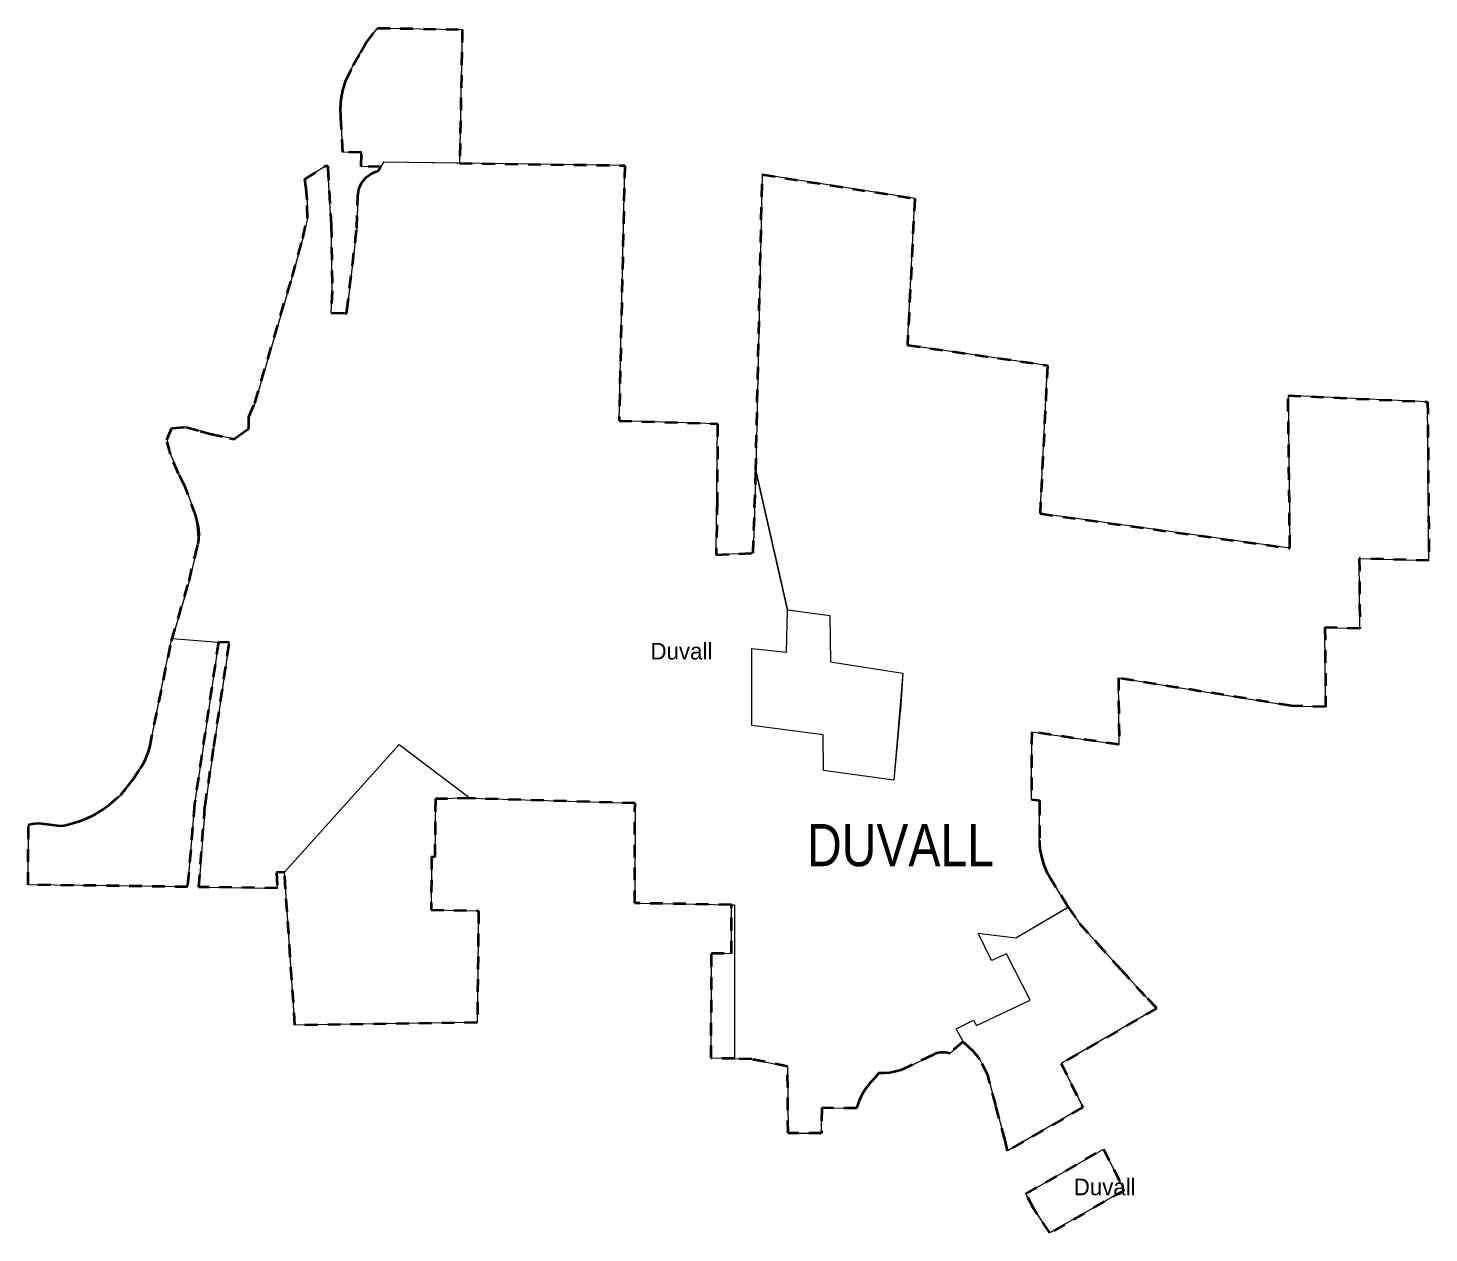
# Model space of a CAD drawing. Header units: feet. Extents: x -903180 to 1023491, y -707744 to 564635.
# Drawn here: x -246727 to -233463, y 82142 to 93547 of the extents above; entities that cross this region are included whole.
import ezdxf

# ---------------------------------------------------------------- set-up
doc = ezdxf.new("R2010")
doc.units = ezdxf.units.FT
doc.header["$LTSCALE"] = 80
doc.linetypes.add('SHORT_DASHED', pattern=[2.7, 1.5, -1.2])
doc.layers.add('13', color=7, linetype='SHORT_DASHED', lineweight=40)
doc.layers.add('58', color=7, linetype='Continuous', lineweight=13)
doc.layers.add('14', color=7, linetype='Continuous')
doc.layers.add('36', color=7, linetype='Continuous')

msp = doc.modelspace()

# ---------------------------------------------------------------- linework, layer by layer
at = {"layer": '13'}
for p, q in [((-243602.98, 91958.39), (-243602.24, 91980.38)), ((-238514.54, 83668.82), (-238566.66, 83658.95))]:
    msp.add_line(p, q, dxfattribs=at)
for points in [[(-243602.24, 91980.38), (-243599.13, 91998.39), (-243598.09, 92004.42), (-243590.9, 92029.84), (-243581.1, 92054.37), (-243568.78, 92077.74), (-243554.09, 92099.7), (-243537.19, 92120), (-243518.26, 92138.42), (-243497.5, 92154.76), (-243475.15, 92168.84), (-243451.45, 92180.51), (-243429.55, 92188.58), (-243409.54, 92194.29), (-243397.68, 92214.28), (-243386.65, 92232.5), (-243572.91, 92236.14), (-243570.33, 92369.29), (-243746.52, 92372.32), (-243765.1, 92699.56), (-243766.8, 92788.39), (-243760.54, 92872.21), (-243745.2, 92955.16), (-243716.6, 93049.41), (-243648.21, 93194.19), (-243580.21, 93315.16), (-243527.05, 93402.35), (-243418.65, 93546.98), (-242615.48, 93533.17), (-242640.35, 92266.29), (-241077.33, 92245.91), (-241130.93, 89828.12), (-240198.28, 89800.87), (-240202.96, 89059.13), (-240211.81, 88560.52), (-239861.04, 88577.25), (-239836.16, 89356.93), (-239775.58, 92159.19), (-238331.89, 91933.71), (-238400.49, 90546.1), (-237075.54, 90353.89), (-237145.21, 88950.47), (-234780.08, 88622.44), (-234796.51, 90067.91), (-233475.96, 90008.1), (-233463.23, 88507.38), (-234123.4, 88524.58), (-234117.8, 87864.2), (-234447.89, 87872.8), (-234441.53, 87122.58), (-234765.51, 87130.62), (-236403.52, 87395.02), (-236396.74, 86764.53), (-237224.75, 86884.98), (-237225.35, 86245.78), (-237170.49, 86237.67), (-237150.49, 86234.71), (-237150.52, 86215.39), (-237151, 85856.92), (-237151.03, 85836.24), (-237149.23, 85816.92), (-237144.1, 85761.84), (-237129.3, 85687.9), (-237106.86, 85615.91), (-237081.93, 85558.08), (-237072.19, 85537.22), (-237060.24, 85518.08), (-236890.55, 85246.32), (-236878.32, 85226.82), (-236772.99, 85071.97), (-236602.39, 84882.83), (-236380.27, 84634.36), (-236128.92, 84360.5), (-236039.22, 84268.77), (-236946.17, 83745.23), (-236740.54, 83331.39), (-237454.6, 82919.2), (-237474.92, 83016.79), (-237564.96, 83350.09), (-237640.27, 83633.83), (-237716.53, 83786.82), (-237776.21, 83860.27), (-237874.19, 83953.33), (-238000.74, 83840.8), (-238022.39, 83846.35), (-238044.51, 83849.61), (-238066.84, 83850.53), (-238089.15, 83849.12), (-238111.18, 83845.38), (-238122.16, 83842.31), (-238140.65, 83836.41), (-238162.16, 83826.07), (-238394.87, 83714.18), (-238414.79, 83704.6), (-238434.87, 83696.19)], [(-245368.52, 87747.16), (-245305.43, 87955.15), (-245202.65, 88311.77), (-245148.05, 88539.87), (-245115.94, 88668.39), (-245108.64, 88709.9), (-245106.6, 88763.48), (-245113.41, 88823.26), (-245138.42, 88928.62), (-245237.98, 89204.92), (-245302.22, 89327), (-245379.3, 89513.34), (-245413.66, 89652.24), (-245364.03, 89759.65), (-245230.48, 89769.13), (-245093.56, 89731.67), (-245003.33, 89705.05), (-244817.25, 89664.35), (-244777.52, 89655.4), (-244711.65, 89702.34), (-244656.76, 89741.71), (-244636.38, 89756.32), (-244636.17, 89776.05), (-244635.2, 89867.53), (-244580.11, 89997.51), (-244227.43, 91191.04), (-244124.63, 91556.57), (-244082.26, 91745.89), (-244084.38, 91921.78), (-244094.27, 92023.51), (-244105.57, 92115.34), (-243908.72, 92242.86), (-243888.7, 92242.51), (-243887.54, 92222.78), (-243855.87, 91684.14), (-243846.52, 91060.49), (-243857.55, 90850.22), (-243729.8, 90848.71), (-243709.93, 90848.47), (-243707.4, 90869.57), (-243613.31, 91652.23), (-243602.98, 91958.39)], [(-245216.91, 85417.65), (-246726.75, 85437.86), (-246722.52, 86004.1), (-246704.1, 86011.03), (-246686.24, 86014.81), (-246660.58, 86018.08), (-246625.86, 86019.09), (-246597.68, 86017.07), (-246521.46, 86007.02), (-246452.02, 85997.96), (-246406.74, 85995.94), (-246369.55, 86000.73), (-246303.58, 86019.06), (-246230.29, 86041.98), (-246172.56, 86063.99), (-246120.34, 86089.65), (-246094.69, 86103.41), (-246020.02, 86151.54), (-245957.72, 86192.79), (-245852.35, 86287.22), (-245806.54, 86338.56), (-245737.83, 86428.4), (-245660.65, 86541.74), (-245637.73, 86580.81), (-245615.51, 86624.59), (-245601, 86662.25), (-245592.84, 86679.6), (-245574.62, 86740.3), (-245368.52, 87747.16)], [(-244923.47, 87734.53), (-245150.06, 86199.12), (-245216.91, 85417.65)], [(-245108.82, 85416.18), (-245051.17, 86184.33), (-244967.76, 86746.16), (-244821.67, 87731.09), (-244923.47, 87734.53)], [(-238883.58, 83321.54), (-239212.33, 83324.57), (-239214.41, 83087.64), (-239531.44, 83087.46), (-239535.71, 83716.99), (-239873.39, 83786.12), (-240037.19, 83791.53), (-240257.76, 83795.55), (-240257.06, 84790.58), (-240068.07, 84788.41), (-240067.75, 85247.98), (-240982.72, 85264.41), (-240979.99, 86211.15), (-242539.17, 86256.61), (-242869.24, 86249.95), (-242875.54, 85699.95), (-242905.53, 85700.62), (-242911.26, 85200.62), (-242461.34, 85190.63), (-242473.46, 84133.01), (-244199.54, 84107.1), (-244298.88, 85555.4), (-244374.96, 85554.68), (-244365.14, 85405.53), (-245108.82, 85416.18)], [(-238434.87, 83696.19), (-238463.74, 83684.09), (-238514.54, 83668.82)], [(-238566.66, 83658.95), (-238619.52, 83654.57), (-238651.04, 83655.11), (-238671.3, 83655.45), (-238688.69, 83635.74), (-238738.06, 83579.8), (-238755.61, 83559.92), (-238770.91, 83539.8), (-238796.78, 83505.8), (-238832, 83447.8), (-238860.95, 83386.44), (-238883.34, 83322.38), (-238883.58, 83321.54)]]:
    msp.add_lwpolyline(points, dxfattribs=at)
msp.add_lwpolyline([(-237278.6, 82511.58), (-236543.91, 82935.68), (-236350.41, 82546.25), (-237051.34, 82141.63), (-237205.31, 82370.28)], close=True, dxfattribs=at)
at = {"layer": '58'}
for points in [[(-243572.91, 92236.14), (-243570.33, 92369.29), (-243570.33, 92369.29), (-243746.52, 92372.32), (-243766.8, 92788.39), (-243760.54, 92872.21), (-243745.2, 92955.16), (-243716.6, 93049.41), (-243648.21, 93194.19), (-243580.21, 93315.16), (-243527.05, 93402.35), (-243418.65, 93546.98), (-242615.48, 93533.17), (-242640.35, 92266.29), (-243361.15, 92275.81), (-243386.65, 92232.5)], [(-238529.38, 86427.54), (-239195.32, 86520.27), (-239199.67, 86855.46), (-239873.51, 86945.1), (-239874.99, 87672.47), (-239547.05, 87638.47), (-239537.32, 88041.09), (-239136.29, 87987.66), (-239128.7, 87547.27), (-238443.14, 87440.47)], [(-245216.91, 85417.65), (-246726.75, 85437.86), (-246722.52, 86004.1), (-246704.1, 86011.03), (-246686.24, 86014.81), (-246660.58, 86018.08), (-246625.86, 86019.09), (-246597.68, 86017.07), (-246521.46, 86007.02), (-246521.46, 86007.02), (-246452.02, 85997.96), (-246406.74, 85995.94), (-246369.55, 86000.73), (-246303.58, 86019.06), (-246230.29, 86041.98), (-246172.56, 86063.99), (-246120.34, 86089.65), (-246094.69, 86103.41), (-246020.02, 86151.54), (-245957.72, 86192.79), (-245852.35, 86287.22), (-245806.54, 86338.56), (-245737.83, 86428.4), (-245660.65, 86541.74), (-245615.51, 86624.59), (-245574.62, 86740.3), (-245380.62, 87706.84), (-245362.4, 87767.54), (-244923.47, 87734.53), (-245066.66, 86760.96), (-245150.06, 86199.12), (-245216.91, 85417.65), (-245216.91, 85417.65)], [(-243213.35, 86766.67), (-242539.17, 86256.61), (-242869.24, 86249.95), (-242875.54, 85699.95), (-242905.53, 85700.62), (-242911.26, 85200.62), (-242461.34, 85190.63), (-242473.46, 84133.01), (-244199.54, 84107.1), (-244298.88, 85555.4), (-243213.35, 86766.67)], [(-240037.19, 83791.53), (-240257.76, 83795.55), (-240257.06, 84790.58), (-240068.07, 84788.41), (-240067.75, 85247.98), (-240037.76, 85247.42)], [(-237238.51, 84346.49), (-237462.29, 84783.97), (-237583.86, 84729.05), (-237603.42, 84720.22), (-237613.21, 84740.02), (-237731.86, 84980.11), (-237374.12, 84934.51), (-236878.32, 85226.82), (-236772.99, 85071.97), (-236602.39, 84882.83), (-236380.27, 84634.36), (-236128.92, 84360.5), (-236039.22, 84268.77), (-236946.17, 83745.23), (-236740.54, 83331.39), (-237454.6, 82919.2), (-237474.92, 83016.79), (-237564.96, 83350.09), (-237640.27, 83633.83), (-237716.53, 83786.82), (-237776.21, 83860.27), (-237874.19, 83953.33), (-237938.49, 84074.39), (-237776.26, 84155.19), (-237746.43, 84104.06)], [(-237051.34, 82141.63), (-237205.31, 82370.28), (-237278.6, 82511.58), (-236543.91, 82935.68), (-236350.41, 82546.25)]]:
    msp.add_lwpolyline(points, close=True, dxfattribs=at)
for points in [[(-239836.16, 89356.93), (-239861.04, 88577.25), (-240211.81, 88560.52), (-240198.28, 89800.87), (-241130.93, 89828.12), (-241077.33, 92245.91), (-243361.15, 92275.81), (-243397.68, 92214.28), (-243409.54, 92194.29), (-243429.55, 92188.58), (-243451.45, 92180.51), (-243475.15, 92168.84), (-243497.5, 92154.76), (-243518.26, 92138.42), (-243537.19, 92120), (-243554.09, 92099.7), (-243568.78, 92077.74), (-243581.1, 92054.37), (-243590.9, 92029.84), (-243598.09, 92004.42), (-243599.13, 91998.39), (-243602.24, 91980.38), (-243602.98, 91958.39), (-243613.31, 91652.23), (-243707.4, 90869.57), (-243709.93, 90848.47), (-243729.8, 90848.71), (-243857.55, 90850.22), (-243846.52, 91060.49), (-243855.87, 91684.14), (-243887.54, 92222.78), (-243888.7, 92242.51), (-243908.72, 92242.86), (-244039.54, 92157.84), (-244105.57, 92115.34), (-244094.27, 92023.51), (-244084.38, 91921.78), (-244082.26, 91745.89), (-244124.63, 91556.57), (-244227.43, 91191.04), (-244580.11, 89997.51), (-244635.2, 89867.53), (-244636.17, 89776.05), (-244636.38, 89756.32), (-244656.76, 89741.71), (-244711.65, 89702.34), (-244777.52, 89655.4), (-244817.25, 89664.35), (-245003.33, 89705.05), (-245093.56, 89731.67), (-245230.48, 89769.13), (-245364.03, 89759.65), (-245413.66, 89652.24), (-245379.3, 89513.34), (-245302.22, 89327), (-245237.98, 89204.92), (-245138.42, 88928.62), (-245122.36, 88767.98), (-245115.94, 88668.39), (-245148.05, 88539.87), (-245202.65, 88311.77), (-245305.43, 87955.15), (-245362.4, 87767.54), (-244923.47, 87734.53), (-244821.67, 87731.09), (-244967.76, 86746.16), (-245051.17, 86184.33), (-245108.82, 85416.18), (-244365.14, 85405.53), (-244374.96, 85554.68), (-244298.88, 85555.4), (-243213.35, 86766.67), (-242539.17, 86256.61), (-240979.99, 86211.15), (-240982.72, 85264.41), (-240037.76, 85247.42), (-240037.19, 83791.53), (-239873.39, 83786.12), (-239535.71, 83716.99), (-239531.44, 83087.46), (-239214.41, 83087.64), (-239212.33, 83324.57), (-238883.58, 83321.54), (-238883.34, 83322.38), (-238860.95, 83386.44), (-238832, 83447.8), (-238796.78, 83505.8), (-238770.91, 83539.8), (-238755.61, 83559.92), (-238738.06, 83579.8), (-238688.69, 83635.74), (-238671.3, 83655.45), (-238651.04, 83655.11), (-238619.52, 83654.57)], [(-238619.52, 83654.57), (-238566.66, 83658.95), (-238514.54, 83668.82), (-238463.74, 83684.09), (-238434.87, 83696.19), (-238414.79, 83704.6), (-238394.87, 83714.18), (-238162.16, 83826.07), (-238140.65, 83836.41), (-238122.16, 83842.31), (-238111.18, 83845.38), (-238089.15, 83849.12), (-238066.84, 83850.53), (-238044.51, 83849.61), (-238022.39, 83846.35), (-238000.74, 83840.8), (-237874.19, 83953.33), (-237938.49, 84074.39), (-237776.26, 84155.19), (-237746.43, 84104.06), (-237238.51, 84346.49), (-237462.29, 84783.97), (-237583.86, 84729.05), (-237603.42, 84720.22), (-237613.21, 84740.02), (-237731.86, 84980.11), (-237374.12, 84934.51), (-236899.17, 85214.53), (-236878.32, 85226.82), (-236890.55, 85246.32), (-237060.24, 85518.08), (-237072.19, 85537.22), (-237081.93, 85558.08), (-237106.86, 85615.91), (-237129.3, 85687.9), (-237144.1, 85761.84), (-237149.23, 85816.92), (-237151.03, 85836.24), (-237151, 85856.92), (-237150.52, 86215.39), (-237150.49, 86234.71), (-237170.49, 86237.67), (-237225.35, 86245.78), (-237224.75, 86884.98), (-236396.74, 86764.53), (-236403.52, 87395.02), (-234765.51, 87130.62), (-234441.53, 87122.58), (-234447.89, 87872.8), (-234117.8, 87864.2), (-234123.4, 88524.58), (-233463.23, 88507.38), (-233475.96, 90008.1), (-234796.51, 90067.91), (-234780.08, 88622.44), (-237145.21, 88950.47), (-237075.54, 90353.89), (-238400.49, 90546.1), (-238331.89, 91933.71), (-239775.58, 92159.19), (-239836.16, 89356.93), (-239537.32, 88041.09), (-239136.29, 87987.66), (-239128.7, 87547.27), (-238443.14, 87440.47), (-238465.64, 87086.37), (-238472.12, 87066.37), (-238473.91, 87046.37), (-238529.38, 86427.54), (-239195.32, 86520.27), (-239199.67, 86855.46), (-239873.51, 86945.1), (-239874.99, 87672.47), (-239547.05, 87638.47), (-239537.32, 88041.09), (-239836.16, 89356.93)]]:
    msp.add_lwpolyline(points, dxfattribs=at)

# ---------------------------------------------------------------- texts
at = {"layer": '14', "width": 0.85}
msp.add_text('DUVALL', height=400, dxfattribs=at).set_placement((-239351.59, 85613.2))
at = {"layer": '36'}
for p in [(-240833.24, 87570.02), (-236826.05, 82498.58)]:
    msp.add_text('Duvall', height=157.5, dxfattribs=at).set_placement(p)

doc.saveas('drawing.dxf')
